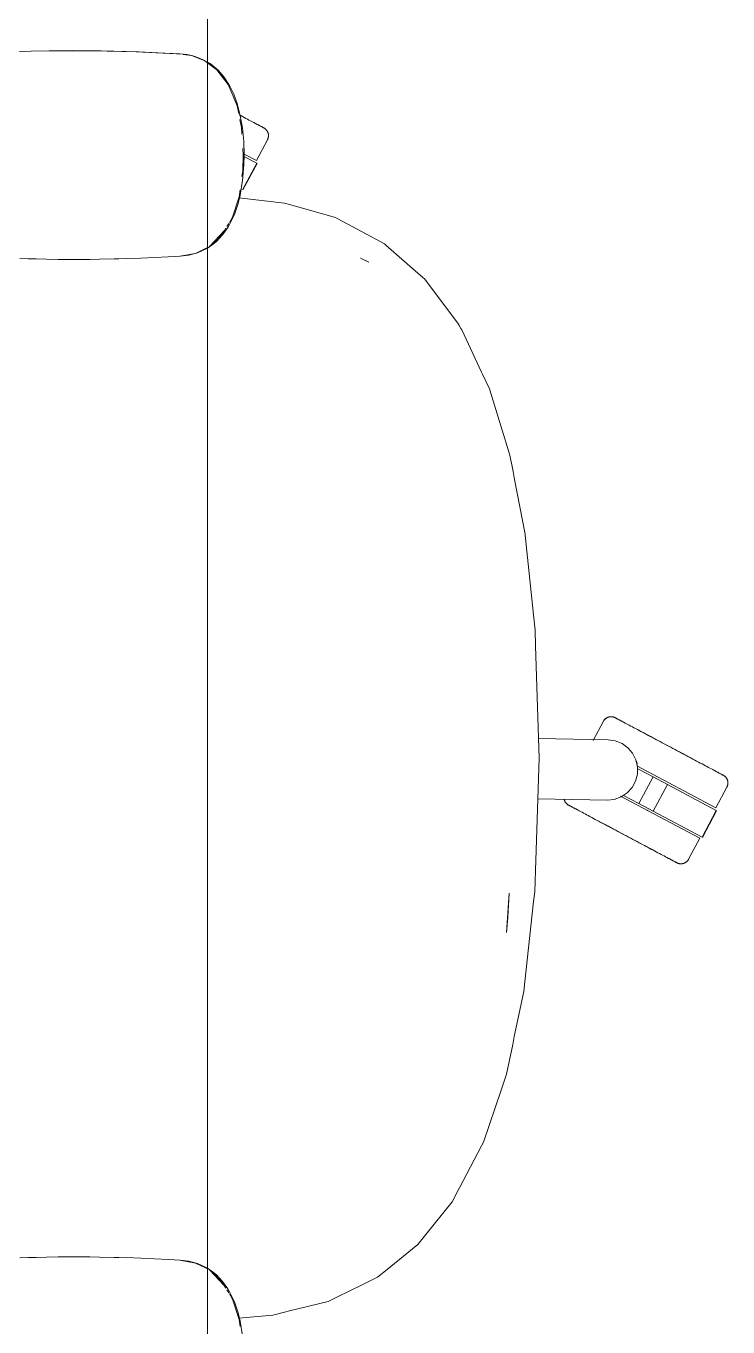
# Model space of a CAD drawing. Header units: millimetres. Extents: x 155927 to 295199, y -4084 to 97293.
# Drawn here: x 185439 to 185765, y 31884 to 32488 of the extents above; entities that cross this region are included whole.
import ezdxf

# ---------------------------------------------------------------- set-up
doc = ezdxf.new("R2010")
doc.units = ezdxf.units.MM
doc.header["$MEASUREMENT"] = 0
doc.layers.add('G-IMPT', color=8, linetype='CONTINUOUS', lineweight=9)
doc.layers.add('I-FURN', color=8, linetype='CONTINUOUS', lineweight=9)

msp = doc.modelspace()

# ---------------------------------------------------------------- linework, layer by layer
at = {"layer": 'G-IMPT'}
for p, q in [((185429.63, 32476.19), (185441.39, 32476.57)), ((185449.8, 32476.74), (185441.39, 32476.57)), ((185449.8, 32476.74), (185460.6, 32476.83)), ((185449.8, 32476.74), (185469.99, 32476.79)), ((185449.8, 32476.74), (185479.82, 32476.62)), ((185479.82, 32476.62), (185460.6, 32476.83)), ((185469.99, 32476.79), (185479.82, 32476.62)), ((185469.99, 32476.79), (185491.39, 32476.28)), ((185469.99, 32476.79), (185490.18, 32476.32)), ((185469.99, 32476.75), (185472.03, 32476.77)), ((185472.03, 32476.77), (185473.94, 32476.69)), ((185479.82, 32476.62), (185491.39, 32476.28)), ((185491.39, 32476.28), (185490.18, 32476.32)), ((185490.18, 32476.32), (185511.96, 32475.23)), ((185490.18, 32476.32), (185510.35, 32475.35)), ((185491.39, 32476.28), (185511.96, 32475.23)), ((185511.96, 32475.23), (185510.35, 32475.35)), ((185511.96, 32475.23), (185513.61, 32474.98)), ((185515.82, 32474.52), (185511.98, 32475.1)), ((185516, 32474.54), (185513.61, 32474.98)), ((185515.82, 32474.52), (185522.02, 32472.11)), ((185516, 32474.54), (185517.35, 32474.17)), ((185520.99, 32472.78), (185517.35, 32474.17)), ((185520.99, 32472.78), (185523.23, 32471.5)), ((185522.02, 32472.11), (185523.23, 32471.21)), ((185523.23, 32471.5), (185524.42, 32470.82)), ((185523.23, 32471.21), (185527.64, 32467.94)), ((185524.42, 32470.82), (185528.16, 32467.74)), ((185527.64, 32467.94), (185532.86, 32461.15)), ((185530.83, 32464.7), (185528.16, 32467.74)), ((185533.48, 32460.65), (185530.83, 32464.7)), ((185532.86, 32461.15), (185534.7, 32456.76)), ((185533.48, 32460.65), (185535.47, 32456.58)), ((185537.03, 32451.13), (185534.7, 32456.76)), ((185537.05, 32452.25), (185535.47, 32456.58)), ((185537.05, 32452.25), (185538.48, 32446.77)), ((185537.03, 32451.13), (185537.74, 32447.67)), ((185539.48, 32440.83), (185538.48, 32446.77)), ((185538.3, 32444.92), (185539.07, 32441.17)), ((185539.07, 32441.17), (185539.26, 32437.97)), ((185539.48, 32440.83), (185540.05, 32434.68)), ((185540.23, 32428.35), (185540.05, 32434.68)), ((185539.62, 32421.18), (185539.85, 32428.35)), ((185539.66, 32431.46), (185539.85, 32428.35)), ((185540.14, 32423.84), (185540.23, 32428.35)), ((185540.14, 32423.84), (185539.56, 32416.52)), ((185538.45, 32409.76), (185539.56, 32416.52)), ((185539.62, 32421.18), (185539.23, 32418.4)), ((185538.36, 32412.21), (185537.9, 32408.92)), ((185537.9, 32408.92), (185534.87, 32399.53)), ((185537.47, 32405.84), (185535.73, 32400.75)), ((185537.47, 32405.84), (185538.45, 32409.76)), ((185537.78, 32408.42), (185559.06, 32406)), ((185561.32, 32405.37), (185559.06, 32406)), ((185561.32, 32405.37), (185582.66, 32399.36)), ((185534.87, 32399.53), (185533.4, 32397.08)), ((185535.73, 32400.75), (185533.52, 32396.11)), ((185582.66, 32399.36), (185583.78, 32398.76)), ((185583.78, 32398.76), (185595.01, 32392.75)), ((185531.1, 32393.32), (185524.2, 32385.92)), ((185531.1, 32393.32), (185529.82, 32391.85)), ((185531.79, 32394.38), (185529.9, 32391.23)), ((185530.27, 32391.28), (185532.72, 32394.74)), ((185533.12, 32396.61), (185532.26, 32395.17)), ((185533.52, 32396.11), (185532.72, 32394.74)), ((185595.01, 32392.75), (185605.45, 32387.17)), ((185523.23, 32385.15), (185526.09, 32387.1)), ((185529.9, 32391.23), (185524.2, 32385.92)), ((185524.2, 32385.92), (185526.61, 32388.16)), ((185527.41, 32388.24), (185526.09, 32387.1)), ((185529.68, 32391.69), (185526.61, 32388.16)), ((185527.41, 32388.24), (185530.27, 32391.28)), ((185606.11, 32386.58), (185605.45, 32387.17)), ((185620.9, 32373.56), (185606.11, 32386.58)), ((185448.44, 32379.97), (185436.14, 32380.27)), ((185440.01, 32380.19), (185441.67, 32380.11)), ((185441.67, 32380.11), (185443.74, 32380.11)), ((185448.44, 32379.97), (185453.91, 32379.9)), ((185468.63, 32379.89), (185453.91, 32379.9)), ((185473.14, 32379.95), (185468.63, 32379.89)), ((185473.14, 32379.95), (185488.81, 32380.32)), ((185479.87, 32380.12), (185482.08, 32380.12)), ((185485.41, 32380.27), (185482.08, 32380.12)), ((185488.81, 32380.32), (185492.35, 32380.45)), ((185504.91, 32381.06), (185492.35, 32380.45)), ((185504.91, 32381.06), (185510.58, 32381.35)), ((185517.7, 32382.72), (185510.35, 32381.35)), ((185510.58, 32381.35), (185514.59, 32381.85)), ((185514.59, 32381.85), (185518.54, 32382.91)), ((185521.96, 32384.82), (185517.7, 32382.72)), ((185522.87, 32384.9), (185518.54, 32382.91)), ((185521.96, 32384.82), (185523.23, 32385.45)), ((185595.85, 32379.73), (185594.26, 32380.51)), ((185598.15, 32378.56), (185594.26, 32380.51)), ((185598.15, 32378.56), (185595.85, 32379.73)), ((185620.9, 32373.56), (185624.16, 32370.69)), ((185624.88, 32369.72), (185624.16, 32370.69)), ((185639.45, 32350.23), (185624.88, 32369.72)), ((185639.45, 32350.23), (185639.91, 32349.46)), ((185639.91, 32349.46), (185640.85, 32347.88)), ((185641.28, 32347.17), (185640.85, 32347.88)), ((185641.28, 32347.17), (185650.54, 32327.53)), ((185650.54, 32327.53), (185650.98, 32326.61)), ((185654.17, 32319.85), (185650.98, 32326.61)), ((185654.17, 32319.85), (185659.49, 32302.58)), ((185659.49, 32302.58), (185663.68, 32288.97)), ((185663.68, 32288.97), (185665.14, 32281.37)), ((185665.84, 32277.7), (185665.14, 32281.37)), ((185665.84, 32277.7), (185670.71, 32252.32)), ((185670.8, 32251.86), (185670.71, 32252.32)), ((185670.8, 32251.86), (185674.62, 32214.87)), ((185674.62, 32214.87), (185675.35, 32207.8)), ((185675.58, 32200.54), (185675.35, 32207.8)), ((185677.19, 32148.38), (185675.58, 32200.54)), ((185675.49, 32096.2), (185677.19, 32148.38)), ((185675.49, 32096.2), (185675.17, 32086.26)), ((185663.28, 32085.72), (185662.04, 32067.44)), ((185663.28, 32085.72), (185662.65, 32074.39)), ((185674.68, 32081.88), (185675.17, 32086.26)), ((185674.68, 32081.88), (185670.55, 32044.44)), ((185662.04, 32067.44), (185662.65, 32074.39)), ((185670.07, 32040.02), (185670.55, 32044.44)), ((185665.72, 32019.08), (185670.07, 32040.02)), ((185665.72, 32019.08), (185664.95, 32015.4)), ((185664.95, 32015.4), (185662.08, 32001.58)), ((185659.57, 31994.14), (185662.08, 32001.58)), ((185659.57, 31994.14), (185651.42, 31970.05)), ((185650.54, 31968.39), (185651.42, 31970.05)), ((185640.25, 31948.88), (185650.54, 31968.39)), ((185636.81, 31942.38), (185639.52, 31947.51)), ((185640.25, 31948.88), (185639.52, 31947.51)), ((185636.81, 31942.38), (185624.6, 31927.24)), ((185620.84, 31922.58), (185624.6, 31927.24)), ((185605.9, 31910.41), (185620.84, 31922.58)), ((185448.44, 31916.72), (185436.14, 31916.42)), ((185440.01, 31916.5), (185441.67, 31916.58)), ((185441.67, 31916.58), (185443.74, 31916.58)), ((185448.44, 31916.72), (185453.91, 31916.79)), ((185468.63, 31916.8), (185453.91, 31916.79)), ((185473.14, 31916.74), (185468.63, 31916.8)), ((185473.14, 31916.74), (185488.81, 31916.37)), ((185479.87, 31916.57), (185482.08, 31916.57)), ((185485.41, 31916.42), (185482.08, 31916.57)), ((185488.81, 31916.37), (185492.35, 31916.24)), ((185504.91, 31915.63), (185492.35, 31916.24)), ((185504.91, 31915.63), (185510.58, 31915.34)), ((185517.7, 31913.97), (185510.35, 31915.34)), ((185510.58, 31915.34), (185514.59, 31914.84)), ((185514.59, 31914.84), (185518.54, 31913.78)), ((185521.96, 31911.87), (185517.7, 31913.97)), ((185522.87, 31911.79), (185518.54, 31913.78)), ((185521.96, 31911.87), (185523.23, 31911.24)), ((185523.23, 31911.54), (185526.09, 31909.59)), ((185529.9, 31905.46), (185524.2, 31910.77)), ((185531.1, 31903.37), (185524.2, 31910.77)), ((185524.2, 31910.77), (185526.61, 31908.53)), ((185527.41, 31908.45), (185526.09, 31909.59)), ((185529.68, 31905), (185526.61, 31908.53)), ((185605.9, 31910.41), (185602.24, 31907.43)), ((185527.41, 31908.45), (185530.27, 31905.41)), ((185531.1, 31903.37), (185529.82, 31904.84)), ((185531.79, 31902.31), (185529.9, 31905.46)), ((185530.27, 31905.41), (185532.72, 31901.95)), ((185583.61, 31898.26), (185595.08, 31903.91)), ((185602.24, 31907.43), (185595.08, 31903.91)), ((185533.12, 31900.08), (185532.26, 31901.52)), ((185533.52, 31900.58), (185532.72, 31901.95)), ((185534.87, 31897.16), (185533.4, 31899.61)), ((185535.73, 31895.94), (185533.52, 31900.58)), ((185537.9, 31887.77), (185534.87, 31897.16)), ((185583.61, 31898.26), (185579.25, 31896.11)), ((185537.47, 31890.85), (185535.73, 31895.94)), ((185537.47, 31890.85), (185538.45, 31886.93)), ((185553.64, 31889.83), (185558.93, 31891.13)), ((185561.31, 31891.71), (185558.93, 31891.13)), ((185579.25, 31896.11), (185561.31, 31891.71)), ((185537.77, 31888.39), (185553.64, 31889.83)), ((185538.36, 31884.48), (185537.9, 31887.77)), ((185538.45, 31886.93), (185539.56, 31880.17))]:
    msp.add_line(p, q, dxfattribs=at)
at = {"layer": 'I-FURN'}
for p, q in [((185523.23, 32826.14), (185523.23, 31426.14)), ((185523.23, 31426.14), (185523.23, 32826.14)), ((185538.71, 32446.65), (185537.88, 32447.09)), ((185539.52, 32446.21), (185538.71, 32446.65)), ((185540.31, 32445.8), (185539.52, 32446.21)), ((185541.07, 32445.39), (185540.31, 32445.8)), ((185541.81, 32445), (185541.07, 32445.39)), ((185542.51, 32444.62), (185541.81, 32445)), ((185543.19, 32444.26), (185542.51, 32444.62)), ((185543.84, 32443.92), (185543.19, 32444.26)), ((185544.46, 32443.59), (185543.84, 32443.92)), ((185545.04, 32443.28), (185544.46, 32443.59)), ((185544.73, 32443.45), (185545.3, 32443.14)), ((185545.59, 32442.99), (185545.04, 32443.28)), ((185545.3, 32443.14), (185545.83, 32442.86)), ((185546.11, 32442.71), (185545.59, 32442.99)), ((185545.83, 32442.86), (185546.34, 32442.59)), ((185546.59, 32442.46), (185546.11, 32442.71)), ((185546.34, 32442.59), (185546.8, 32442.34)), ((185547.04, 32442.22), (185546.59, 32442.46)), ((185546.8, 32442.34), (185547.23, 32442.12)), ((185547.45, 32442), (185547.04, 32442.22)), ((185547.23, 32442.12), (185547.62, 32441.91)), ((185547.82, 32441.8), (185547.45, 32442)), ((185547.62, 32441.91), (185547.98, 32441.72)), ((185548.16, 32441.62), (185547.82, 32441.8)), ((185547.98, 32441.72), (185548.3, 32441.55)), ((185548.45, 32441.47), (185548.16, 32441.62)), ((185548.3, 32441.55), (185548.58, 32441.4)), ((185548.71, 32441.33), (185548.45, 32441.47)), ((185548.58, 32441.4), (185548.82, 32441.27)), ((185548.93, 32441.21), (185548.71, 32441.33)), ((185548.82, 32441.27), (185549.02, 32441.17)), ((185549.11, 32441.12), (185548.93, 32441.21)), ((185549.02, 32441.17), (185549.18, 32441.08)), ((185549.25, 32441.04), (185549.11, 32441.12)), ((185549.18, 32441.08), (185549.3, 32441.01)), ((185549.35, 32440.99), (185549.25, 32441.04)), ((185549.3, 32441.01), (185549.38, 32440.97)), ((185549.41, 32440.96), (185549.35, 32440.99)), ((185549.38, 32440.97), (185549.43, 32440.95)), ((185549.43, 32440.95), (185549.41, 32440.96)), ((185549.43, 32440.95), (185549.57, 32440.87)), ((185549.43, 32440.95), (185549.43, 32440.95)), ((185549.57, 32440.87), (185549.71, 32440.78)), ((185549.71, 32440.78), (185549.84, 32440.69)), ((185549.84, 32440.69), (185549.97, 32440.6)), ((185549.97, 32440.6), (185550.1, 32440.5)), ((185550.1, 32440.5), (185550.22, 32440.39)), ((185550.22, 32440.39), (185550.34, 32440.28)), ((185550.34, 32440.28), (185550.45, 32440.17)), ((185550.45, 32440.17), (185550.56, 32440.05)), ((185550.56, 32440.05), (185550.67, 32439.93)), ((185545.95, 32425.81), (185551.1, 32435.49)), ((185550.67, 32439.93), (185550.77, 32439.8)), ((185550.77, 32439.8), (185550.86, 32439.67)), ((185550.86, 32439.67), (185550.95, 32439.53)), ((185550.95, 32439.53), (185551.03, 32439.4)), ((185551.03, 32439.4), (185551.11, 32439.26)), ((185551.12, 32435.53), (185551.1, 32435.49)), ((185551.11, 32439.26), (185551.18, 32439.11)), ((185551.19, 32435.68), (185551.12, 32435.53)), ((185551.18, 32439.11), (185551.25, 32438.96)), ((185551.25, 32435.83), (185551.19, 32435.68)), ((185551.25, 32438.96), (185551.31, 32438.81)), ((185551.31, 32435.98), (185551.25, 32435.83)), ((185551.31, 32438.81), (185551.36, 32438.66)), ((185551.37, 32436.13), (185551.31, 32435.98)), ((185551.36, 32438.66), (185551.41, 32438.51)), ((185551.42, 32436.28), (185551.37, 32436.13)), ((185551.41, 32438.51), (185551.45, 32438.35)), ((185551.46, 32436.44), (185551.42, 32436.28)), ((185551.45, 32438.35), (185551.49, 32438.2)), ((185551.49, 32436.59), (185551.46, 32436.44)), ((185551.49, 32438.2), (185551.52, 32438.04)), ((185551.52, 32436.75), (185551.49, 32436.59)), ((185551.52, 32438.04), (185551.54, 32437.88)), ((185551.54, 32436.91), (185551.52, 32436.75)), ((185551.54, 32437.88), (185551.56, 32437.72)), ((185551.56, 32437.07), (185551.54, 32436.91)), ((185551.56, 32437.72), (185551.57, 32437.56)), ((185551.57, 32437.23), (185551.56, 32437.07)), ((185551.57, 32437.56), (185551.57, 32437.4)), ((185551.57, 32437.4), (185551.57, 32437.23)), ((185540.56, 32428.68), (185545.95, 32425.81)), ((185546.13, 32424.58), (185539.56, 32412.22)), ((185539.73, 32412.13), (185546.3, 32424.49)), ((185540.19, 32427.74), (185546.13, 32424.58)), ((185539.56, 32412.22), (185539.46, 32412.27)), ((185707.07, 32165.46), (185702.36, 32156.62)), ((185707.07, 32165.46), (185707.14, 32165.61)), ((185707.14, 32165.61), (185707.23, 32165.74)), ((185707.23, 32165.74), (185707.32, 32165.88)), ((185707.32, 32165.88), (185707.41, 32166.01)), ((185707.41, 32166.01), (185707.51, 32166.13)), ((185707.51, 32166.13), (185707.62, 32166.26)), ((185707.62, 32166.26), (185707.73, 32166.37)), ((185707.73, 32166.37), (185707.84, 32166.49)), ((185707.84, 32166.49), (185707.96, 32166.6)), ((185707.96, 32166.6), (185708.08, 32166.7)), ((185708.08, 32166.7), (185708.21, 32166.8)), ((185708.21, 32166.8), (185708.34, 32166.89)), ((185708.34, 32166.89), (185708.48, 32166.98)), ((185708.48, 32166.98), (185708.61, 32167.07)), ((185708.61, 32167.07), (185708.76, 32167.14)), ((185708.76, 32167.14), (185708.9, 32167.22)), ((185708.9, 32167.22), (185709.05, 32167.28)), ((185709.05, 32167.28), (185709.2, 32167.34)), ((185709.2, 32167.34), (185709.35, 32167.4)), ((185709.35, 32167.4), (185709.5, 32167.44)), ((185709.5, 32167.44), (185709.66, 32167.49)), ((185709.66, 32167.49), (185709.81, 32167.52)), ((185709.81, 32167.52), (185709.97, 32167.55)), ((185709.97, 32167.55), (185710.13, 32167.57)), ((185710.13, 32167.57), (185710.29, 32167.59)), ((185710.29, 32167.59), (185710.45, 32167.6)), ((185710.45, 32167.6), (185710.62, 32167.6)), ((185710.62, 32167.6), (185710.78, 32167.6)), ((185710.78, 32167.6), (185710.94, 32167.59)), ((185710.94, 32167.59), (185711.1, 32167.58)), ((185711.1, 32167.58), (185711.26, 32167.55)), ((185711.26, 32167.55), (185711.42, 32167.52)), ((185711.42, 32167.52), (185711.57, 32167.49)), ((185711.57, 32167.49), (185711.73, 32167.45)), ((185711.73, 32167.45), (185711.88, 32167.4)), ((185711.88, 32167.4), (185712.04, 32167.35)), ((185712.04, 32167.35), (185712.19, 32167.29)), ((185712.19, 32167.29), (185712.33, 32167.22)), ((185712.33, 32167.22), (185712.48, 32167.15)), ((185712.48, 32167.15), (185712.52, 32167.13)), ((185712.52, 32167.13), (185712.54, 32167.12)), ((185712.56, 32167.11), (185712.52, 32167.13)), ((185712.52, 32167.13), (185712.52, 32167.13)), ((185712.54, 32167.12), (185712.6, 32167.09)), ((185712.65, 32167.06), (185712.56, 32167.11)), ((185712.6, 32167.09), (185712.7, 32167.04)), ((185712.77, 32167), (185712.65, 32167.06)), ((185712.7, 32167.04), (185712.84, 32166.96)), ((185712.93, 32166.91), (185712.77, 32167)), ((185712.84, 32166.96), (185713.02, 32166.86)), ((185713.13, 32166.8), (185712.93, 32166.91)), ((185713.02, 32166.86), (185713.24, 32166.75)), ((185713.37, 32166.68), (185713.13, 32166.8)), ((185713.24, 32166.75), (185713.49, 32166.61)), ((185713.65, 32166.53), (185713.37, 32166.68)), ((185713.49, 32166.61), (185713.79, 32166.45)), ((185713.97, 32166.36), (185713.65, 32166.53)), ((185713.79, 32166.45), (185714.13, 32166.27)), ((185714.32, 32166.17), (185713.97, 32166.36)), ((185714.13, 32166.27), (185714.5, 32166.08)), ((185714.72, 32165.96), (185714.32, 32166.17)), ((185714.5, 32166.08), (185714.91, 32165.86)), ((185715.15, 32165.73), (185714.72, 32165.96)), ((185714.91, 32165.86), (185715.36, 32165.62)), ((185715.61, 32165.48), (185715.15, 32165.73)), ((185715.36, 32165.62), (185715.84, 32165.36)), ((185716.11, 32165.22), (185715.61, 32165.48)), ((185715.84, 32165.36), (185716.36, 32165.09)), ((185716.65, 32164.93), (185716.11, 32165.22)), ((185716.36, 32165.09), (185716.91, 32164.8)), ((185717.22, 32164.63), (185716.65, 32164.93)), ((185716.91, 32164.8), (185717.49, 32164.49)), ((185717.82, 32164.31), (185717.22, 32164.63)), ((185718.45, 32163.97), (185717.82, 32164.31)), ((185719.12, 32163.62), (185718.45, 32163.97)), ((185719.81, 32163.25), (185719.12, 32163.62)), ((185720.53, 32162.87), (185719.81, 32163.25)), ((185721.28, 32162.47), (185720.53, 32162.87)), ((185722.06, 32162.06), (185721.28, 32162.47)), ((185676.91, 32157.41), (185709.25, 32156.84)), ((185709.25, 32156.84), (185712.59, 32156.38)), ((185712.59, 32156.38), (185715.73, 32155.13)), ((185722.86, 32161.63), (185722.06, 32162.06)), ((185723.68, 32161.19), (185722.86, 32161.63)), ((185723.24, 32161.43), (185724.07, 32160.99)), ((185724.53, 32160.74), (185723.68, 32161.19)), ((185724.07, 32160.99), (185724.93, 32160.53)), ((185725.4, 32160.28), (185724.53, 32160.74)), ((185724.93, 32160.53), (185725.81, 32160.07)), ((185726.29, 32159.81), (185725.4, 32160.28)), ((185725.81, 32160.07), (185726.7, 32159.59)), ((185727.19, 32159.33), (185726.29, 32159.81)), ((185726.7, 32159.59), (185727.61, 32159.1)), ((185728.11, 32158.84), (185727.19, 32159.33)), ((185727.61, 32159.1), (185728.54, 32158.61)), ((185729.05, 32158.34), (185728.11, 32158.84)), ((185728.54, 32158.61), (185729.49, 32158.11)), ((185730, 32157.83), (185729.05, 32158.34)), ((185729.49, 32158.11), (185730.45, 32157.6)), ((185730.97, 32157.32), (185730, 32157.83)), ((185730.45, 32157.6), (185731.41, 32157.08)), ((185731.94, 32156.8), (185730.97, 32157.32)), ((185731.41, 32157.08), (185732.39, 32156.56)), ((185732.93, 32156.28), (185731.94, 32156.8)), ((185732.39, 32156.56), (185733.38, 32156.04)), ((185733.92, 32155.75), (185732.93, 32156.28)), ((185715.73, 32155.13), (185718.47, 32153.16)), ((185718.47, 32153.16), (185720.66, 32150.6)), ((185720.66, 32150.6), (185722.18, 32147.58)), ((185733.38, 32156.04), (185734.37, 32155.51)), ((185734.91, 32155.22), (185733.92, 32155.75)), ((185734.37, 32155.51), (185735.37, 32154.98)), ((185735.92, 32154.69), (185734.91, 32155.22)), ((185735.37, 32154.98), (185736.38, 32154.44)), ((185736.92, 32154.16), (185735.92, 32154.69)), ((185736.38, 32154.44), (185737.38, 32153.91)), ((185737.92, 32153.62), (185736.92, 32154.16)), ((185737.38, 32153.91), (185738.39, 32153.38)), ((185738.93, 32153.09), (185737.92, 32153.62)), ((185738.39, 32153.38), (185739.39, 32152.84)), ((185739.93, 32152.55), (185738.93, 32153.09)), ((185739.39, 32152.84), (185740.39, 32152.31)), ((185740.93, 32152.02), (185739.93, 32152.55)), ((185740.39, 32152.31), (185741.39, 32151.78)), ((185741.93, 32151.49), (185740.93, 32152.02)), ((185741.39, 32151.78), (185742.38, 32151.25)), ((185742.91, 32150.97), (185741.93, 32151.49)), ((185742.38, 32151.25), (185743.36, 32150.73)), ((185743.89, 32150.45), (185742.91, 32150.97)), ((185743.36, 32150.73), (185744.34, 32150.21)), ((185744.86, 32149.93), (185743.89, 32150.45)), ((185744.34, 32150.21), (185745.3, 32149.7)), ((185722.18, 32147.58), (185722.93, 32144.29)), ((185722.59, 32144.79), (185759.31, 32125.26)), ((185722.93, 32144.29), (185722.87, 32140.92)), ((185745.82, 32149.42), (185744.86, 32149.93)), ((185745.3, 32149.7), (185746.25, 32149.19)), ((185746.76, 32148.92), (185745.82, 32149.42)), ((185746.25, 32149.19), (185747.19, 32148.69)), ((185747.69, 32148.43), (185746.76, 32148.92)), ((185747.19, 32148.69), (185748.11, 32148.2)), ((185748.61, 32147.94), (185747.69, 32148.43)), ((185748.11, 32148.2), (185749.02, 32147.72)), ((185749.5, 32147.47), (185748.61, 32147.94)), ((185750.38, 32147), (185749.5, 32147.47)), ((185751.23, 32146.54), (185750.38, 32147)), ((185752.07, 32146.1), (185751.23, 32146.54)), ((185752.88, 32145.67), (185752.07, 32146.1)), ((185753.67, 32145.25), (185752.88, 32145.67)), ((185754.43, 32144.84), (185753.67, 32145.25)), ((185755.17, 32144.45), (185754.43, 32144.84)), ((185755.87, 32144.08), (185755.17, 32144.45)), ((185756.55, 32143.72), (185755.87, 32144.08)), ((185722.87, 32140.92), (185722, 32137.66)), ((185723, 32143.44), (185730.14, 32139.64)), ((185730.14, 32139.64), (185723.57, 32127.28)), ((185730.14, 32139.64), (185736.78, 32136.11)), ((185757.2, 32143.37), (185756.55, 32143.72)), ((185757.82, 32143.05), (185757.2, 32143.37)), ((185758.4, 32142.73), (185757.82, 32143.05)), ((185758.09, 32142.9), (185758.66, 32142.6)), ((185758.95, 32142.44), (185758.4, 32142.73)), ((185758.66, 32142.6), (185759.19, 32142.31)), ((185759.47, 32142.17), (185758.95, 32142.44)), ((185759.19, 32142.31), (185759.69, 32142.05)), ((185759.95, 32141.91), (185759.47, 32142.17)), ((185759.69, 32142.05), (185760.16, 32141.8)), ((185760.4, 32141.67), (185759.95, 32141.91)), ((185760.16, 32141.8), (185760.59, 32141.57)), ((185760.81, 32141.46), (185760.4, 32141.67)), ((185760.59, 32141.57), (185760.98, 32141.36)), ((185761.18, 32141.26), (185760.81, 32141.46)), ((185760.98, 32141.36), (185761.34, 32141.17)), ((185761.51, 32141.08), (185761.18, 32141.26)), ((185761.34, 32141.17), (185761.66, 32141)), ((185761.81, 32140.92), (185761.51, 32141.08)), ((185761.66, 32141), (185761.94, 32140.85)), ((185762.07, 32140.78), (185761.81, 32140.92)), ((185761.94, 32140.85), (185762.18, 32140.73)), ((185762.29, 32140.67), (185762.07, 32140.78)), ((185762.18, 32140.73), (185762.38, 32140.62)), ((185762.47, 32140.57), (185762.29, 32140.67)), ((185762.38, 32140.62), (185762.54, 32140.53)), ((185762.61, 32140.5), (185762.47, 32140.57)), ((185762.54, 32140.53), (185762.66, 32140.47)), ((185762.71, 32140.44), (185762.61, 32140.5)), ((185762.66, 32140.47), (185762.74, 32140.43)), ((185762.77, 32140.41), (185762.71, 32140.44)), ((185762.74, 32140.43), (185762.78, 32140.4)), ((185762.79, 32140.4), (185762.77, 32140.41)), ((185762.78, 32140.4), (185762.79, 32140.4)), ((185762.79, 32140.4), (185762.93, 32140.32)), ((185762.93, 32140.32), (185763.07, 32140.24)), ((185763.07, 32140.24), (185763.2, 32140.15)), ((185763.2, 32140.15), (185763.33, 32140.05)), ((185763.33, 32140.05), (185763.46, 32139.95)), ((185763.46, 32139.95), (185763.58, 32139.85)), ((185763.58, 32139.85), (185763.7, 32139.74)), ((185763.7, 32139.74), (185763.81, 32139.62)), ((185763.81, 32139.62), (185763.92, 32139.51)), ((185763.92, 32139.51), (185764.03, 32139.38)), ((185764.03, 32139.38), (185764.13, 32139.26)), ((185764.13, 32139.26), (185764.22, 32139.12)), ((185764.22, 32139.12), (185764.31, 32138.99)), ((185764.31, 32138.99), (185764.39, 32138.85)), ((185764.39, 32138.85), (185764.47, 32138.71)), ((185764.47, 32138.71), (185764.54, 32138.57)), ((185764.54, 32138.57), (185764.61, 32138.42)), ((185764.61, 32138.42), (185764.67, 32138.27)), ((185764.67, 32138.27), (185764.72, 32138.12)), ((185764.72, 32138.12), (185764.77, 32137.96)), ((185718.1, 32132.22), (185715.29, 32130.35)), ((185720.38, 32134.7), (185718.1, 32132.22)), ((185722, 32137.66), (185720.38, 32134.7)), ((185736.78, 32136.11), (185730.21, 32123.75)), ((185736.78, 32136.11), (185759.49, 32124.03)), ((185759.31, 32125.26), (185764.46, 32134.95)), ((185764.48, 32134.99), (185764.46, 32134.95)), ((185764.55, 32135.13), (185764.48, 32134.99)), ((185764.61, 32135.28), (185764.55, 32135.13)), ((185764.67, 32135.43), (185764.61, 32135.28)), ((185764.73, 32135.58), (185764.67, 32135.43)), ((185764.77, 32135.74), (185764.73, 32135.58)), ((185764.77, 32137.96), (185764.81, 32137.81)), ((185764.82, 32135.89), (185764.77, 32135.74)), ((185764.81, 32137.81), (185764.85, 32137.65)), ((185764.85, 32136.05), (185764.82, 32135.89)), ((185764.85, 32137.65), (185764.88, 32137.49)), ((185764.88, 32136.21), (185764.85, 32136.05)), ((185764.88, 32137.49), (185764.9, 32137.33)), ((185764.9, 32136.37), (185764.88, 32136.21)), ((185764.9, 32137.33), (185764.92, 32137.17)), ((185764.92, 32136.53), (185764.9, 32136.37)), ((185764.92, 32137.17), (185764.93, 32137.01)), ((185764.93, 32136.69), (185764.92, 32136.53)), ((185764.93, 32137.01), (185764.93, 32136.85)), ((185764.93, 32136.85), (185764.93, 32136.69)), ((185708.76, 32128.86), (185676.57, 32129.42)), ((185688.9, 32129.11), (185688.86, 32129.27)), ((185688.94, 32128.95), (185688.9, 32129.11)), ((185688.99, 32128.8), (185688.94, 32128.95)), ((185689.04, 32128.65), (185688.99, 32128.8)), ((185689.1, 32128.5), (185689.04, 32128.65)), ((185689.17, 32128.35), (185689.1, 32128.5)), ((185689.24, 32128.21), (185689.17, 32128.35)), ((185689.32, 32128.06), (185689.24, 32128.21)), ((185689.4, 32127.93), (185689.32, 32128.06)), ((185689.49, 32127.79), (185689.4, 32127.93)), ((185689.58, 32127.66), (185689.49, 32127.79)), ((185689.68, 32127.53), (185689.58, 32127.66)), ((185689.79, 32127.41), (185689.68, 32127.53)), ((185689.9, 32127.29), (185689.79, 32127.41)), ((185690.01, 32127.18), (185689.9, 32127.29)), ((185690.13, 32127.07), (185690.01, 32127.18)), ((185690.25, 32126.96), (185690.13, 32127.07)), ((185690.38, 32126.86), (185690.25, 32126.96)), ((185690.51, 32126.77), (185690.38, 32126.86)), ((185690.64, 32126.68), (185690.51, 32126.77)), ((185690.78, 32126.59), (185690.64, 32126.68)), ((185690.92, 32126.52), (185690.78, 32126.59)), ((185690.93, 32126.51), (185690.92, 32126.52)), ((185690.92, 32126.52), (185690.94, 32126.51)), ((185690.97, 32126.49), (185690.93, 32126.51)), ((185690.94, 32126.51), (185691, 32126.47)), ((185691.05, 32126.45), (185690.97, 32126.49)), ((185691, 32126.47), (185691.1, 32126.42)), ((185691.17, 32126.38), (185691.05, 32126.45)), ((185691.1, 32126.42), (185691.24, 32126.35)), ((185691.33, 32126.3), (185691.17, 32126.38)), ((185691.24, 32126.35), (185691.42, 32126.25)), ((185691.53, 32126.19), (185691.33, 32126.3)), ((185691.42, 32126.25), (185691.64, 32126.13)), ((185691.78, 32126.06), (185691.53, 32126.19)), ((185691.64, 32126.13), (185691.9, 32126)), ((185692.05, 32125.91), (185691.78, 32126.06)), ((185691.9, 32126), (185692.2, 32125.84)), ((185712.12, 32129.21), (185708.76, 32128.86)), ((185715.29, 32130.35), (185712.12, 32129.21)), ((185715.05, 32130.68), (185751.8, 32111.14)), ((185723.57, 32127.28), (185716.42, 32131.08)), ((185730.21, 32123.75), (185723.57, 32127.28)), ((185692.37, 32125.74), (185692.05, 32125.91)), ((185692.2, 32125.84), (185692.53, 32125.66)), ((185692.73, 32125.55), (185692.37, 32125.74)), ((185692.53, 32125.66), (185692.9, 32125.46)), ((185693.12, 32125.35), (185692.73, 32125.55)), ((185692.9, 32125.46), (185693.31, 32125.24)), ((185693.55, 32125.12), (185693.12, 32125.35)), ((185693.31, 32125.24), (185693.76, 32125.01)), ((185694.02, 32124.87), (185693.55, 32125.12)), ((185693.76, 32125.01), (185694.24, 32124.75)), ((185694.52, 32124.6), (185694.02, 32124.87)), ((185694.24, 32124.75), (185694.76, 32124.47)), ((185695.05, 32124.32), (185694.52, 32124.6)), ((185694.76, 32124.47), (185695.31, 32124.18)), ((185695.62, 32124.02), (185695.05, 32124.32)), ((185695.31, 32124.18), (185695.9, 32123.87)), ((185695.9, 32123.87), (185696.51, 32123.54)), ((185696.51, 32123.54), (185697.16, 32123.2)), ((185697.16, 32123.2), (185697.84, 32122.84)), ((185697.84, 32122.84), (185698.54, 32122.46)), ((185698.54, 32122.46), (185699.28, 32122.07)), ((185699.28, 32122.07), (185700.04, 32121.67)), ((185700.04, 32121.67), (185700.83, 32121.25)), ((185700.83, 32121.25), (185701.64, 32120.82)), ((185701.64, 32120.82), (185702.48, 32120.37)), ((185702.48, 32120.37), (185703.33, 32119.92)), ((185703.33, 32119.92), (185704.21, 32119.45)), ((185727.51, 32124.05), (185727.72, 32124.43)), ((185752.92, 32111.67), (185730.21, 32123.75)), ((185759.49, 32124.03), (185752.92, 32111.67)), ((185753.09, 32111.58), (185759.66, 32123.94)), ((185704.21, 32119.45), (185705.11, 32118.97)), ((185705.6, 32118.71), (185704.69, 32119.19)), ((185705.11, 32118.97), (185706.02, 32118.49)), ((185706.52, 32118.22), (185705.6, 32118.71)), ((185706.02, 32118.49), (185706.95, 32117.99)), ((185707.46, 32117.72), (185706.52, 32118.22)), ((185706.95, 32117.99), (185707.89, 32117.49)), ((185708.41, 32117.22), (185707.46, 32117.72)), ((185707.89, 32117.49), (185708.85, 32116.98)), ((185709.37, 32116.7), (185708.41, 32117.22)), ((185708.85, 32116.98), (185709.82, 32116.47)), ((185710.35, 32116.19), (185709.37, 32116.7)), ((185709.82, 32116.47), (185710.8, 32115.95)), ((185711.33, 32115.66), (185710.35, 32116.19)), ((185710.8, 32115.95), (185711.79, 32115.42)), ((185712.32, 32115.14), (185711.33, 32115.66)), ((185711.79, 32115.42), (185712.78, 32114.89)), ((185713.32, 32114.61), (185712.32, 32115.14)), ((185712.78, 32114.89), (185713.78, 32114.36)), ((185714.32, 32114.07), (185713.32, 32114.61)), ((185713.78, 32114.36), (185714.78, 32113.83)), ((185715.32, 32113.54), (185714.32, 32114.07)), ((185714.78, 32113.83), (185715.79, 32113.29)), ((185716.33, 32113.01), (185715.32, 32113.54)), ((185715.79, 32113.29), (185716.79, 32112.76)), ((185717.33, 32112.47), (185716.33, 32113.01)), ((185716.79, 32112.76), (185717.8, 32112.23)), ((185718.34, 32111.94), (185717.33, 32112.47)), ((185717.8, 32112.23), (185718.8, 32111.69)), ((185719.34, 32111.41), (185718.34, 32111.94)), ((185718.8, 32111.69), (185719.79, 32111.16)), ((185720.33, 32110.88), (185719.34, 32111.41)), ((185719.79, 32111.16), (185720.79, 32110.64)), ((185721.32, 32110.35), (185720.33, 32110.88)), ((185720.79, 32110.64), (185721.77, 32110.11)), ((185722.3, 32109.83), (185721.32, 32110.35)), ((185721.77, 32110.11), (185722.74, 32109.6)), ((185723.26, 32109.32), (185722.3, 32109.83)), ((185722.74, 32109.6), (185723.71, 32109.08)), ((185724.22, 32108.81), (185723.26, 32109.32)), ((185723.71, 32109.08), (185724.66, 32108.58)), ((185725.17, 32108.31), (185724.22, 32108.81)), ((185724.66, 32108.58), (185725.6, 32108.08)), ((185726.1, 32107.81), (185725.17, 32108.31)), ((185725.6, 32108.08), (185726.52, 32107.59)), ((185746.65, 32101.45), (185751.8, 32111.14)), ((185727.01, 32107.33), (185726.1, 32107.81)), ((185726.52, 32107.59), (185727.42, 32107.11)), ((185727.91, 32106.85), (185727.01, 32107.33)), ((185727.42, 32107.11), (185728.31, 32106.63)), ((185728.78, 32106.38), (185727.91, 32106.85)), ((185728.31, 32106.63), (185729.18, 32106.17)), ((185729.64, 32105.93), (185728.78, 32106.38)), ((185729.18, 32106.17), (185730.03, 32105.72)), ((185730.47, 32105.48), (185729.64, 32105.93)), ((185730.03, 32105.72), (185730.85, 32105.28)), ((185730.85, 32105.28), (185731.65, 32104.86)), ((185731.65, 32104.86), (185732.43, 32104.45)), ((185732.43, 32104.45), (185733.18, 32104.05)), ((185733.18, 32104.05), (185733.9, 32103.66)), ((185733.9, 32103.66), (185734.59, 32103.29)), ((185734.59, 32103.29), (185735.26, 32102.94)), ((185735.26, 32102.94), (185735.89, 32102.6)), ((185735.89, 32102.6), (185736.49, 32102.28)), ((185736.8, 32102.12), (185736.22, 32102.43)), ((185736.49, 32102.28), (185737.06, 32101.98)), ((185737.36, 32101.83), (185736.8, 32102.12)), ((185737.06, 32101.98), (185737.6, 32101.7)), ((185737.87, 32101.55), (185737.36, 32101.83)), ((185737.6, 32101.7), (185738.1, 32101.43)), ((185738.35, 32101.29), (185737.87, 32101.55)), ((185738.1, 32101.43), (185738.56, 32101.18)), ((185738.8, 32101.06), (185738.35, 32101.29)), ((185738.56, 32101.18), (185738.99, 32100.95)), ((185739.21, 32100.84), (185738.8, 32101.06)), ((185738.99, 32100.95), (185739.39, 32100.75)), ((185739.58, 32100.64), (185739.21, 32100.84)), ((185739.39, 32100.75), (185739.74, 32100.56)), ((185739.92, 32100.46), (185739.58, 32100.64)), ((185739.74, 32100.56), (185740.06, 32100.39)), ((185740.22, 32100.3), (185739.92, 32100.46)), ((185740.06, 32100.39), (185740.34, 32100.24)), ((185740.47, 32100.17), (185740.22, 32100.3)), ((185740.34, 32100.24), (185740.58, 32100.11)), ((185740.69, 32100.05), (185740.47, 32100.17)), ((185740.58, 32100.11), (185740.78, 32100)), ((185740.87, 32099.96), (185740.69, 32100.05)), ((185740.78, 32100), (185740.94, 32099.92)), ((185741.01, 32099.88), (185740.87, 32099.96)), ((185740.94, 32099.92), (185741.07, 32099.85)), ((185741.11, 32099.83), (185741.01, 32099.88)), ((185741.07, 32099.85), (185741.15, 32099.81)), ((185741.17, 32099.8), (185741.11, 32099.83)), ((185741.15, 32099.81), (185741.19, 32099.79)), ((185741.19, 32099.78), (185741.17, 32099.8)), ((185741.19, 32099.79), (185741.19, 32099.78)), ((185741.23, 32099.76), (185741.19, 32099.78)), ((185741.38, 32099.69), (185741.23, 32099.76)), ((185741.53, 32099.63), (185741.38, 32099.69)), ((185741.68, 32099.57), (185741.53, 32099.63)), ((185741.83, 32099.51), (185741.68, 32099.57)), ((185741.98, 32099.47), (185741.83, 32099.51)), ((185742.14, 32099.43), (185741.98, 32099.47)), ((185742.29, 32099.39), (185742.14, 32099.43)), ((185742.45, 32099.36), (185742.29, 32099.39)), ((185742.61, 32099.34), (185742.45, 32099.36)), ((185742.77, 32099.32), (185742.61, 32099.34)), ((185742.93, 32099.32), (185742.77, 32099.32)), ((185743.1, 32099.31), (185742.93, 32099.32)), ((185743.26, 32099.32), (185743.1, 32099.31)), ((185743.42, 32099.33), (185743.26, 32099.32)), ((185743.58, 32099.34), (185743.42, 32099.33)), ((185743.74, 32099.37), (185743.58, 32099.34)), ((185743.9, 32099.39), (185743.74, 32099.37)), ((185744.05, 32099.43), (185743.9, 32099.39)), ((185744.21, 32099.47), (185744.05, 32099.43)), ((185744.36, 32099.52), (185744.21, 32099.47)), ((185744.51, 32099.57), (185744.36, 32099.52)), ((185744.66, 32099.63), (185744.51, 32099.57)), ((185744.81, 32099.7), (185744.66, 32099.63)), ((185744.96, 32099.77), (185744.81, 32099.7)), ((185745.1, 32099.85), (185744.96, 32099.77)), ((185745.23, 32099.93), (185745.1, 32099.85)), ((185745.37, 32100.02), (185745.23, 32099.93)), ((185745.5, 32100.12), (185745.37, 32100.02)), ((185745.63, 32100.21), (185745.5, 32100.12)), ((185745.75, 32100.32), (185745.63, 32100.21)), ((185745.87, 32100.43), (185745.75, 32100.32)), ((185745.98, 32100.54), (185745.87, 32100.43)), ((185746.09, 32100.66), (185745.98, 32100.54)), ((185746.2, 32100.78), (185746.09, 32100.66)), ((185746.3, 32100.91), (185746.2, 32100.78)), ((185746.39, 32101.04), (185746.3, 32100.91)), ((185746.48, 32101.17), (185746.39, 32101.04)), ((185746.57, 32101.31), (185746.48, 32101.17)), ((185746.65, 32101.45), (185746.57, 32101.31))]:
    msp.add_line(p, q, dxfattribs=at)
msp.add_arc((185709.2, 32142.85), 13.81, 12.34734, 17.33603, dxfattribs=at)
msp.add_open_spline([(185722.52, 32146.49), (185722.64, 32146.07), (185722.71, 32145.64), (185722.77, 32145.2)], degree=3, dxfattribs=at)

doc.saveas('drawing.dxf')
